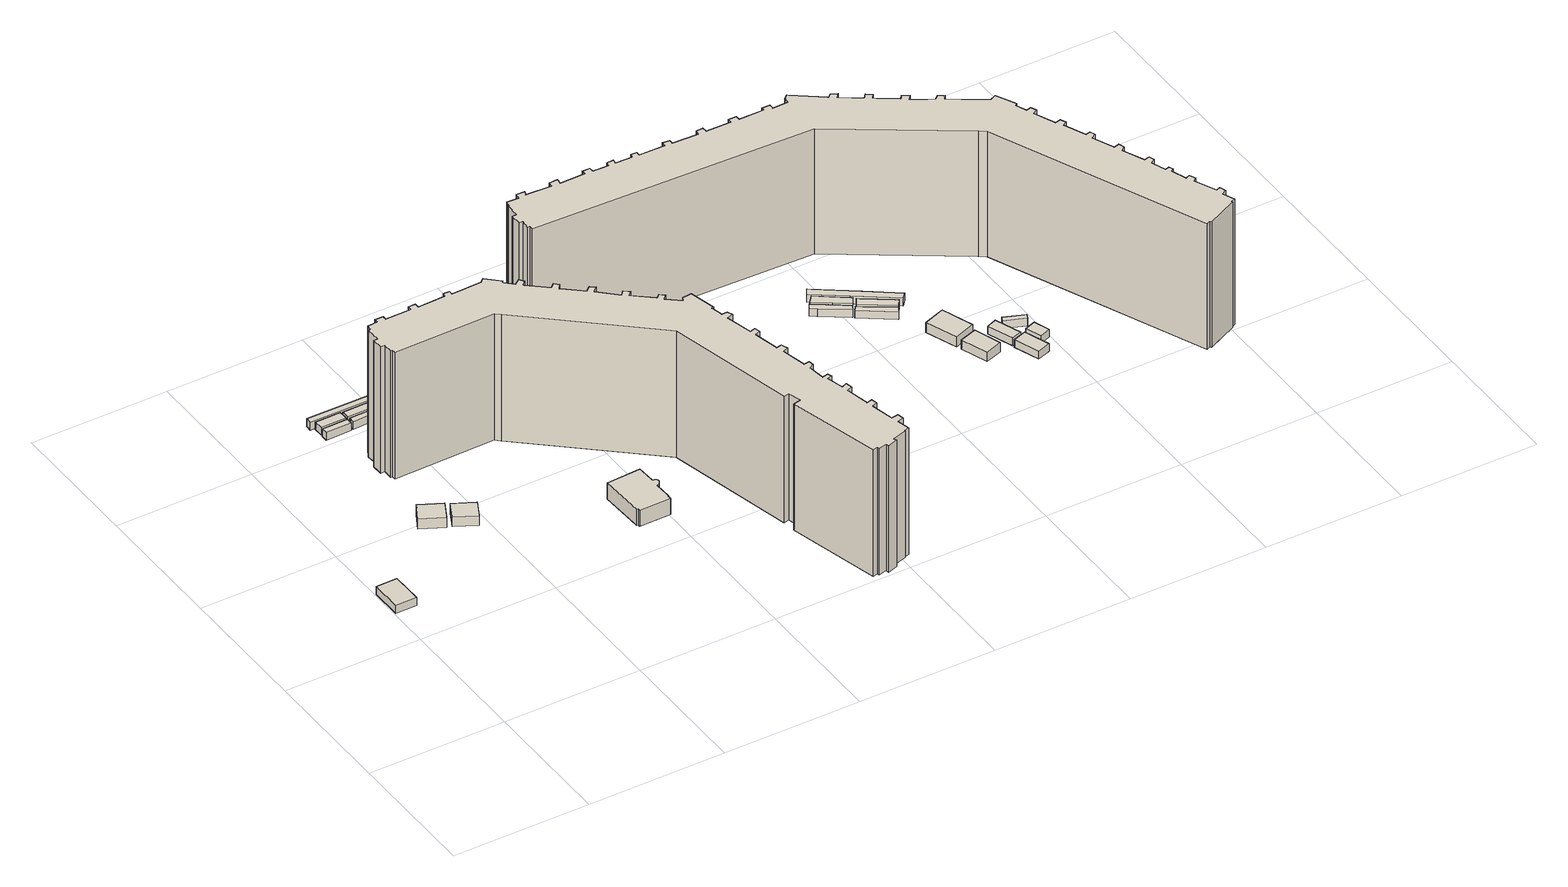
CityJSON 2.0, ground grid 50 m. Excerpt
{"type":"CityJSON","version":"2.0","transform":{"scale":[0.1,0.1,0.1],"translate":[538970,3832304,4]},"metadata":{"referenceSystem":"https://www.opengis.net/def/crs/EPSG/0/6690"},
"CityObjects":{
"building1":{"type":"Building","attributes":{"計測周辺長":38.5,"1/2500図郭":83,"区名":"住之江区","町丁目名称":"南港中４丁目","街区番号":6,"class":"3001","usage":"422","measuredHeight":3.3,"storeysAboveGround":1,"BuildingDetailAttribute.buildingRoofEdgeArea":89.12,"BuildingDetailAttribute.buildingStructureType":"610","BuildingDetailAttribute.buildingStructureOrgType":"2","BuildingDetailAttribute.detailedUsage":"1402","BuildingDetailAttribute.specifiedBuildingCoverageRate":0.6,"BuildingDetailAttribute.surveyYear":2017,"BuildingHighTideRiskAttribute.description":"1","BuildingHighTideRiskAttribute.rank":"2","BuildingHighTideRiskAttribute.depth":1.69,"BuildingIDAttribute.prefecture":"27","BuildingIDAttribute.city":"27125"},"geometry":[{"type":"Solid","lod":"1","boundaries":[[[[0,1,2,3]],[[2,4,5,3]],[[1,6,4,2]],[[0,7,6,1]],[[3,5,7,0]],[[4,6,7,5]]]]}]},
"building2":{"type":"Building","attributes":{"計測周辺長":32.88,"1/2500図郭":83,"区名":"住之江区","町丁目名称":"南港中４丁目","街区番号":7,"class":"3001","usage":"412","measuredHeight":4.1,"storeysAboveGround":1,"BuildingDetailAttribute.buildingRoofEdgeArea":66.88,"BuildingDetailAttribute.buildingStructureType":"610","BuildingDetailAttribute.buildingStructureOrgType":"2","BuildingDetailAttribute.detailedUsage":"1130","BuildingDetailAttribute.specifiedBuildingCoverageRate":0.6,"BuildingDetailAttribute.surveyYear":2017,"BuildingHighTideRiskAttribute.description":"1","BuildingHighTideRiskAttribute.rank":"2","BuildingHighTideRiskAttribute.depth":0.773,"BuildingIDAttribute.prefecture":"27","BuildingIDAttribute.city":"27125"},"geometry":[{"type":"Solid","lod":"1","boundaries":[[[[8,9,10,11]],[[10,12,13,11]],[[9,14,12,10]],[[8,15,14,9]],[[11,13,15,8]],[[12,14,15,13]]]]}]},
"building3":{"type":"Building","attributes":{"計測周辺長":31.09,"1/2500図郭":83,"区名":"住之江区","町丁目名称":"南港中４丁目","街区番号":7,"class":"3001","usage":"412","measuredHeight":3.8,"storeysAboveGround":1,"BuildingDetailAttribute.buildingRoofEdgeArea":59.88,"BuildingDetailAttribute.buildingStructureType":"610","BuildingDetailAttribute.buildingStructureOrgType":"2","BuildingDetailAttribute.detailedUsage":"1130","BuildingDetailAttribute.specifiedBuildingCoverageRate":0.6,"BuildingDetailAttribute.surveyYear":2017,"BuildingHighTideRiskAttribute.description":"1","BuildingHighTideRiskAttribute.rank":"2","BuildingHighTideRiskAttribute.depth":0.773,"BuildingIDAttribute.prefecture":"27","BuildingIDAttribute.city":"27125"},"geometry":[{"type":"Solid","lod":"1","boundaries":[[[[16,17,18,19]],[[18,20,21,19]],[[17,22,20,18]],[[16,23,22,17]],[[19,21,23,16]],[[20,22,23,21]]]]}]},
"building4":{"type":"Building","attributes":{"計測周辺長":23,"1/2500図郭":74,"区名":"住之江区","町丁目名称":"南港中４丁目","街区番号":7,"class":"3003","usage":"412","storeysAboveGround":1,"BuildingDetailAttribute.buildingRoofEdgeArea":20.81,"BuildingDetailAttribute.buildingStructureType":"610","BuildingDetailAttribute.buildingStructureOrgType":"2","BuildingDetailAttribute.detailedUsage":"1130","BuildingDetailAttribute.specifiedBuildingCoverageRate":0.6,"BuildingDetailAttribute.surveyYear":2017,"BuildingHighTideRiskAttribute.description":"1","BuildingHighTideRiskAttribute.rank":"2","BuildingHighTideRiskAttribute.depth":1.03,"BuildingIDAttribute.prefecture":"27","BuildingIDAttribute.city":"27125"},"geometry":[{"type":"Solid","lod":"1","boundaries":[[[[24,25,26,27]],[[26,28,29,27]],[[25,30,28,26]],[[24,31,30,25]],[[27,29,31,24]],[[28,30,31,29]]]]}]},
"building5":{"type":"Building","attributes":{"計測周辺長":25,"1/2500図郭":74,"区名":"住之江区","町丁目名称":"南港中４丁目","街区番号":7,"class":"3003","usage":"412","storeysAboveGround":1,"BuildingDetailAttribute.buildingRoofEdgeArea":30.06,"BuildingDetailAttribute.buildingStructureType":"610","BuildingDetailAttribute.buildingStructureOrgType":"2","BuildingDetailAttribute.detailedUsage":"1130","BuildingDetailAttribute.specifiedBuildingCoverageRate":0.6,"BuildingDetailAttribute.surveyYear":2017,"BuildingHighTideRiskAttribute.description":"1","BuildingHighTideRiskAttribute.rank":"2","BuildingHighTideRiskAttribute.depth":1.03,"BuildingIDAttribute.prefecture":"27","BuildingIDAttribute.city":"27125"},"geometry":[{"type":"Solid","lod":"1","boundaries":[[[[32,33,34,35]],[[34,36,37,35]],[[33,38,36,34]],[[32,39,38,33]],[[35,37,39,32]],[[36,38,39,37]]]]}]},
"building6":{"type":"Building","attributes":{"計測周辺長":48.77,"1/2500図郭":74,"区名":"住之江区","町丁目名称":"南港中４丁目","街区番号":7,"class":"3003","usage":"412","storeysAboveGround":1,"BuildingDetailAttribute.buildingRoofEdgeArea":49.81,"BuildingDetailAttribute.buildingStructureType":"610","BuildingDetailAttribute.buildingStructureOrgType":"2","BuildingDetailAttribute.detailedUsage":"1130","BuildingDetailAttribute.specifiedBuildingCoverageRate":0.6,"BuildingDetailAttribute.surveyYear":2017,"BuildingHighTideRiskAttribute.description":"1","BuildingHighTideRiskAttribute.rank":"2","BuildingHighTideRiskAttribute.depth":1.03,"BuildingIDAttribute.prefecture":"27","BuildingIDAttribute.city":"27125"},"geometry":[{"type":"Solid","lod":"1","boundaries":[[[[40,41,42,43]],[[42,44,45,43]],[[41,46,44,42]],[[40,47,46,41]],[[43,45,47,40]],[[44,46,47,45]]]]}]},
"building7":{"type":"Building","attributes":{"計測周辺長":23.02,"1/2500図郭":74,"区名":"住之江区","町丁目名称":"南港中４丁目","街区番号":7,"class":"3003","usage":"412","storeysAboveGround":1,"BuildingDetailAttribute.buildingRoofEdgeArea":19.91,"BuildingDetailAttribute.buildingStructureType":"610","BuildingDetailAttribute.buildingStructureOrgType":"2","BuildingDetailAttribute.detailedUsage":"1130","BuildingDetailAttribute.specifiedBuildingCoverageRate":0.6,"BuildingDetailAttribute.surveyYear":2017,"BuildingHighTideRiskAttribute.description":"1","BuildingHighTideRiskAttribute.rank":"2","BuildingHighTideRiskAttribute.depth":1.1,"BuildingIDAttribute.prefecture":"27","BuildingIDAttribute.city":"27125"},"geometry":[{"type":"Solid","lod":"1","boundaries":[[[[48,49,50,51]],[[50,52,53,51]],[[49,54,52,50]],[[48,55,54,49]],[[51,53,55,48]],[[52,54,55,53]]]]}]},
"building8":{"type":"Building","attributes":{"計測周辺長":24.5,"1/2500図郭":74,"区名":"住之江区","町丁目名称":"南港中４丁目","街区番号":7,"class":"3003","usage":"412","storeysAboveGround":1,"BuildingDetailAttribute.buildingRoofEdgeArea":27.75,"BuildingDetailAttribute.buildingStructureType":"610","BuildingDetailAttribute.buildingStructureOrgType":"2","BuildingDetailAttribute.detailedUsage":"1130","BuildingDetailAttribute.specifiedBuildingCoverageRate":0.6,"BuildingDetailAttribute.surveyYear":2017,"BuildingHighTideRiskAttribute.description":"1","BuildingHighTideRiskAttribute.rank":"2","BuildingHighTideRiskAttribute.depth":1.1,"BuildingIDAttribute.prefecture":"27","BuildingIDAttribute.city":"27125"},"geometry":[{"type":"Solid","lod":"1","boundaries":[[[[56,57,58,59]],[[58,60,61,59]],[[57,62,60,58]],[[56,63,62,57]],[[59,61,63,56]],[[60,62,63,61]]]]}]},
"building9":{"type":"Building","attributes":{"計測周辺長":32.75,"1/2500図郭":74,"区名":"住之江区","町丁目名称":"南港中４丁目","街区番号":7,"class":"3001","usage":"412","storeysAboveGround":1,"BuildingDetailAttribute.buildingRoofEdgeArea":66.16,"BuildingDetailAttribute.buildingStructureType":"610","BuildingDetailAttribute.buildingStructureOrgType":"2","BuildingDetailAttribute.detailedUsage":"1130","BuildingDetailAttribute.specifiedBuildingCoverageRate":0.6,"BuildingDetailAttribute.surveyYear":2017,"BuildingHighTideRiskAttribute.description":"1","BuildingHighTideRiskAttribute.rank":"2","BuildingHighTideRiskAttribute.depth":1.11,"BuildingIDAttribute.prefecture":"27","BuildingIDAttribute.city":"27125"},"geometry":[{"type":"Solid","lod":"1","boundaries":[[[[64,65,66,67]],[[66,68,69,67]],[[65,70,68,66]],[[64,71,70,65]],[[67,69,71,64]],[[68,70,71,69]]]]}]},
"building10":{"type":"Building","attributes":{"計測周辺長":498.98,"1/2500図郭":83,"区名":"住之江区","町丁目名称":"南港中４丁目","街区番号":7,"class":"3002","usage":"412","measuredHeight":49.9,"storeysAboveGround":14,"BuildingDetailAttribute.buildingRoofEdgeArea":3222.21,"BuildingDetailAttribute.buildingStructureType":"603","BuildingDetailAttribute.buildingStructureOrgType":"3","BuildingDetailAttribute.detailedUsage":"1130","BuildingDetailAttribute.specifiedBuildingCoverageRate":0.6,"BuildingDetailAttribute.surveyYear":2017,"BuildingHighTideRiskAttribute.description":"1","BuildingHighTideRiskAttribute.rank":"2","BuildingHighTideRiskAttribute.depth":1.07,"BuildingIDAttribute.prefecture":"27","BuildingIDAttribute.city":"27125"},"geometry":[{"type":"Solid","lod":"1","boundaries":[[[[72,73,74,75,76,77,78,79,80,81,82,83,84,85,86,87,88,89,90,91,92,93,94,95,96,97,98,99,100,101,102,103,104,105,106,107,108,109,110,111,112,113,114,115,116,117,118,119,120,121,122,123,124,125,126,127,128,129,130,131,132,133,134,135,136,137,138,139,140,141,142,143,144,145,146,147,148,149,150,151,152,153,154,155,156,157,158,159,160,161,162,163,164,165,166,167,168,169,170,171,172]],[[171,173,174,172]],[[170,175,173,171]],[[169,176,175,170]],[[168,177,176,169]],[[167,178,177,168]],[[166,179,178,167]],[[165,180,179,166]],[[164,181,180,165]],[[163,182,181,164]],[[162,183,182,163]],[[161,184,183,162]],[[160,185,184,161]],[[159,186,185,160]],[[158,187,186,159]],[[157,188,187,158]],[[156,189,188,157]],[[155,190,189,156]],[[154,191,190,155]],[[153,192,191,154]],[[152,193,192,153]],[[151,194,193,152]],[[150,195,194,151]],[[149,196,195,150]],[[148,197,196,149]],[[147,198,197,148]],[[146,199,198,147]],[[145,200,199,146]],[[144,201,200,145]],[[143,202,201,144]],[[142,203,202,143]],[[141,204,203,142]],[[140,205,204,141]],[[139,206,205,140]],[[138,207,206,139]],[[137,208,207,138]],[[136,209,208,137]],[[135,210,209,136]],[[134,211,210,135]],[[133,212,211,134]],[[132,213,212,133]],[[131,214,213,132]],[[130,215,214,131]],[[129,216,215,130]],[[128,217,216,129]],[[127,218,217,128]],[[126,219,218,127]],[[125,220,219,126]],[[124,221,220,125]],[[123,222,221,124]],[[122,223,222,123]],[[121,224,223,122]],[[120,225,224,121]],[[119,226,225,120]],[[118,227,226,119]],[[117,228,227,118]],[[116,229,228,117]],[[115,230,229,116]],[[114,231,230,115]],[[113,232,231,114]],[[112,233,232,113]],[[111,234,233,112]],[[110,235,234,111]],[[109,236,235,110]],[[108,237,236,109]],[[107,238,237,108]],[[106,239,238,107]],[[105,240,239,106]],[[104,241,240,105]],[[103,242,241,104]],[[102,243,242,103]],[[101,244,243,102]],[[100,245,244,101]],[[99,246,245,100]],[[98,247,246,99]],[[97,248,247,98]],[[96,249,248,97]],[[95,250,249,96]],[[94,251,250,95]],[[93,252,251,94]],[[92,253,252,93]],[[91,254,253,92]],[[90,255,254,91]],[[89,256,255,90]],[[88,257,256,89]],[[87,258,257,88]],[[86,259,258,87]],[[85,260,259,86]],[[84,261,260,85]],[[83,262,261,84]],[[82,263,262,83]],[[81,264,263,82]],[[80,265,264,81]],[[79,266,265,80]],[[78,267,266,79]],[[77,268,267,78]],[[76,269,268,77]],[[75,270,269,76]],[[74,271,270,75]],[[73,272,271,74]],[[72,273,272,73]],[[172,174,273,72]],[[173,175,176,177,178,179,180,181,182,183,184,185,186,187,188,189,190,191,192,193,194,195,196,197,198,199,200,201,202,203,204,205,206,207,208,209,210,211,212,213,214,215,216,217,218,219,220,221,222,223,224,225,226,227,228,229,230,231,232,233,234,235,236,237,238,239,240,241,242,243,244,245,246,247,248,249,250,251,252,253,254,255,256,257,258,259,260,261,262,263,264,265,266,267,268,269,270,271,272,273,174]]]]}]},
"building11":{"type":"Building","attributes":{"計測周辺長":61.68,"1/2500図郭":83,"区名":"住之江区","町丁目名称":"南港中４丁目","街区番号":7,"class":"3001","usage":"412","measuredHeight":6.4,"storeysAboveGround":2,"BuildingDetailAttribute.buildingRoofEdgeArea":220,"BuildingDetailAttribute.buildingStructureType":"603","BuildingDetailAttribute.buildingStructureOrgType":"3","BuildingDetailAttribute.detailedUsage":"1130","BuildingDetailAttribute.specifiedBuildingCoverageRate":0.6,"BuildingDetailAttribute.surveyYear":2017,"BuildingHighTideRiskAttribute.description":"1","BuildingHighTideRiskAttribute.rank":"2","BuildingHighTideRiskAttribute.depth":1.13,"BuildingIDAttribute.prefecture":"27","BuildingIDAttribute.city":"27125"},"geometry":[{"type":"Solid","lod":"1","boundaries":[[[[274,275,276,277,278,279,280,281,282,283,284,285,286,287,288,289]],[[288,290,291,289]],[[287,292,290,288]],[[286,293,292,287]],[[285,294,293,286]],[[284,295,294,285]],[[283,296,295,284]],[[282,297,296,283]],[[281,298,297,282]],[[280,299,298,281]],[[279,300,299,280]],[[278,301,300,279]],[[277,302,301,278]],[[276,303,302,277]],[[275,304,303,276]],[[274,305,304,275]],[[289,291,305,274]],[[290,292,293,294,295,296,297,298,299,300,301,302,303,304,305,291]]]]}]},
"building12":{"type":"Building","attributes":{"計測周辺長":23.75,"1/2500図郭":74,"区名":"住之江区","町丁目名称":"南港中４丁目","街区番号":7,"class":"3001","usage":"412","measuredHeight":3.6,"storeysAboveGround":1,"BuildingDetailAttribute.buildingRoofEdgeArea":34.94,"BuildingDetailAttribute.buildingStructureType":"610","BuildingDetailAttribute.buildingStructureOrgType":"2","BuildingDetailAttribute.detailedUsage":"1130","BuildingDetailAttribute.specifiedBuildingCoverageRate":0.6,"BuildingDetailAttribute.surveyYear":2017,"BuildingHighTideRiskAttribute.description":"1","BuildingHighTideRiskAttribute.rank":"2","BuildingHighTideRiskAttribute.depth":1.09,"BuildingIDAttribute.prefecture":"27","BuildingIDAttribute.city":"27125"},"geometry":[{"type":"Solid","lod":"1","boundaries":[[[[306,307,308,309]],[[308,310,311,309]],[[307,312,310,308]],[[306,313,312,307]],[[309,311,313,306]],[[310,312,313,311]]]]}]},
"building13":{"type":"Building","attributes":{"計測周辺長":35.51,"1/2500図郭":74,"区名":"住之江区","町丁目名称":"南港中４丁目","街区番号":7,"class":"3001","usage":"412","measuredHeight":4,"storeysAboveGround":1,"BuildingDetailAttribute.buildingRoofEdgeArea":76.53,"BuildingDetailAttribute.buildingStructureType":"610","BuildingDetailAttribute.buildingStructureOrgType":"2","BuildingDetailAttribute.detailedUsage":"1130","BuildingDetailAttribute.specifiedBuildingCoverageRate":0.6,"BuildingDetailAttribute.surveyYear":2017,"BuildingHighTideRiskAttribute.description":"1","BuildingHighTideRiskAttribute.rank":"2","BuildingHighTideRiskAttribute.depth":1.09,"BuildingIDAttribute.prefecture":"27","BuildingIDAttribute.city":"27125"},"geometry":[{"type":"Solid","lod":"1","boundaries":[[[[314,315,316,317]],[[316,318,319,317]],[[315,320,318,316]],[[314,321,320,315]],[[317,319,321,314]],[[318,320,321,319]]]]}]},
"building14":{"type":"Building","attributes":{"計測周辺長":31.77,"1/2500図郭":83,"区名":"住之江区","町丁目名称":"南港中４丁目","街区番号":7,"class":"3001","usage":"412","measuredHeight":4.3,"storeysAboveGround":1,"BuildingDetailAttribute.buildingRoofEdgeArea":62.44,"BuildingDetailAttribute.buildingStructureType":"610","BuildingDetailAttribute.buildingStructureOrgType":"2","BuildingDetailAttribute.detailedUsage":"1130","BuildingDetailAttribute.specifiedBuildingCoverageRate":0.6,"BuildingDetailAttribute.surveyYear":2017,"BuildingHighTideRiskAttribute.description":"1","BuildingHighTideRiskAttribute.rank":"2","BuildingHighTideRiskAttribute.depth":1.17,"BuildingIDAttribute.prefecture":"27","BuildingIDAttribute.city":"27125"},"geometry":[{"type":"Solid","lod":"1","boundaries":[[[[322,323,324,325]],[[324,326,327,325]],[[323,328,326,324]],[[322,329,328,323]],[[325,327,329,322]],[[326,328,329,327]]]]}]},
"building15":{"type":"Building","attributes":{"計測周辺長":30.11,"1/2500図郭":83,"区名":"住之江区","町丁目名称":"南港中４丁目","街区番号":7,"class":"3001","usage":"412","measuredHeight":3.8,"storeysAboveGround":1,"BuildingDetailAttribute.buildingRoofEdgeArea":55.81,"BuildingDetailAttribute.buildingStructureType":"610","BuildingDetailAttribute.buildingStructureOrgType":"2","BuildingDetailAttribute.detailedUsage":"1130","BuildingDetailAttribute.specifiedBuildingCoverageRate":0.6,"BuildingDetailAttribute.surveyYear":2017,"BuildingHighTideRiskAttribute.description":"1","BuildingHighTideRiskAttribute.rank":"2","BuildingHighTideRiskAttribute.depth":1.12,"BuildingIDAttribute.prefecture":"27","BuildingIDAttribute.city":"27125"},"geometry":[{"type":"Solid","lod":"1","boundaries":[[[[330,331,332,333]],[[332,334,335,333]],[[331,336,334,332]],[[330,337,336,331]],[[333,335,337,330]],[[334,336,337,335]]]]}]},
"building16":{"type":"Building","attributes":{"計測周辺長":31.71,"1/2500図郭":83,"区名":"住之江区","町丁目名称":"南港中４丁目","街区番号":7,"class":"3003","usage":"412","storeysAboveGround":1,"BuildingDetailAttribute.buildingRoofEdgeArea":31,"BuildingDetailAttribute.buildingStructureType":"610","BuildingDetailAttribute.buildingStructureOrgType":"2","BuildingDetailAttribute.detailedUsage":"1130","BuildingDetailAttribute.specifiedBuildingCoverageRate":0.6,"BuildingDetailAttribute.surveyYear":2017,"BuildingHighTideRiskAttribute.description":"1","BuildingHighTideRiskAttribute.rank":"2","BuildingHighTideRiskAttribute.depth":0.964,"BuildingIDAttribute.prefecture":"27","BuildingIDAttribute.city":"27125"},"geometry":[{"type":"Solid","lod":"1","boundaries":[[[[338,339,340,341,342,343]],[[342,344,345,343]],[[341,346,344,342]],[[340,347,346,341]],[[339,348,347,340]],[[338,349,348,339]],[[343,345,349,338]],[[344,346,347,348,349,345]]]]}]},
"building17":{"type":"Building","attributes":{"計測周辺長":33.04,"1/2500図郭":74,"区名":"住之江区","町丁目名称":"南港中４丁目","街区番号":7,"class":"3003","usage":"412","storeysAboveGround":1,"BuildingDetailAttribute.buildingRoofEdgeArea":42.85,"BuildingDetailAttribute.buildingStructureType":"610","BuildingDetailAttribute.buildingStructureOrgType":"2","BuildingDetailAttribute.detailedUsage":"1130","BuildingDetailAttribute.specifiedBuildingCoverageRate":0.6,"BuildingDetailAttribute.surveyYear":2017,"BuildingHighTideRiskAttribute.description":"1","BuildingHighTideRiskAttribute.rank":"2","BuildingHighTideRiskAttribute.depth":0.877,"BuildingIDAttribute.prefecture":"27","BuildingIDAttribute.city":"27125"},"geometry":[{"type":"Solid","lod":"1","boundaries":[[[[350,351,352,353,354,355]],[[354,356,357,355]],[[353,358,356,354]],[[352,359,358,353]],[[351,360,359,352]],[[350,361,360,351]],[[355,357,361,350]],[[356,358,359,360,361,357]]]]}]},
"building18":{"type":"Building","attributes":{"計測周辺長":609.58,"1/2500図郭":74,"区名":"住之江区","町丁目名称":"南港中４丁目","街区番号":7,"class":"3002","usage":"412","measuredHeight":49.6,"storeysAboveGround":14,"BuildingDetailAttribute.buildingRoofEdgeArea":4163.49,"BuildingDetailAttribute.buildingStructureType":"603","BuildingDetailAttribute.buildingStructureOrgType":"3","BuildingDetailAttribute.detailedUsage":"1130","BuildingDetailAttribute.specifiedBuildingCoverageRate":0.6,"BuildingDetailAttribute.surveyYear":2017,"BuildingHighTideRiskAttribute.description":"1","BuildingHighTideRiskAttribute.rank":"2","BuildingHighTideRiskAttribute.depth":1.44,"BuildingIDAttribute.prefecture":"27","BuildingIDAttribute.city":"27125"},"geometry":[{"type":"Solid","lod":"1","boundaries":[[[[362,363,364,365,366,367,368,369,370,371,372,373,374,375,376,377,378,379,380,381,382,383,384,385,386,387,388,389,390,391,392,393,394,395,396,397,398,399,400,401,402,403,404,405,406,407,408,409,410,411,412,413,414,415,416,417,418,419,420,421,422,423,424,425,426,427,428,429,430,431,432,433,434,435,436,437,438,439,440,441,442,443,444,445,446,447,448,449,450,451,452,453,454,455,456,457,458,459,460,461,462,463,464,465,466,467,468,469,470,471,472]],[[471,473,474,472]],[[470,475,473,471]],[[469,476,475,470]],[[468,477,476,469]],[[467,478,477,468]],[[466,479,478,467]],[[465,480,479,466]],[[464,481,480,465]],[[463,482,481,464]],[[462,483,482,463]],[[461,484,483,462]],[[460,485,484,461]],[[459,486,485,460]],[[458,487,486,459]],[[457,488,487,458]],[[456,489,488,457]],[[455,490,489,456]],[[454,491,490,455]],[[453,492,491,454]],[[452,493,492,453]],[[451,494,493,452]],[[450,495,494,451]],[[449,496,495,450]],[[448,497,496,449]],[[447,498,497,448]],[[446,499,498,447]],[[445,500,499,446]],[[444,501,500,445]],[[443,502,501,444]],[[442,503,502,443]],[[441,504,503,442]],[[440,505,504,441]],[[439,506,505,440]],[[438,507,506,439]],[[437,508,507,438]],[[436,509,508,437]],[[435,510,509,436]],[[434,511,510,435]],[[433,512,511,434]],[[432,513,512,433]],[[431,514,513,432]],[[430,515,514,431]],[[429,516,515,430]],[[428,517,516,429]],[[427,518,517,428]],[[426,519,518,427]],[[425,520,519,426]],[[424,521,520,425]],[[423,522,521,424]],[[422,523,522,423]],[[421,524,523,422]],[[420,525,524,421]],[[419,526,525,420]],[[418,527,526,419]],[[417,528,527,418]],[[416,529,528,417]],[[415,530,529,416]],[[414,531,530,415]],[[413,532,531,414]],[[412,533,532,413]],[[411,534,533,412]],[[410,535,534,411]],[[409,536,535,410]],[[408,537,536,409]],[[407,538,537,408]],[[406,539,538,407]],[[405,540,539,406]],[[404,541,540,405]],[[403,542,541,404]],[[402,543,542,403]],[[401,544,543,402]],[[400,545,544,401]],[[399,546,545,400]],[[398,547,546,399]],[[397,548,547,398]],[[396,549,548,397]],[[395,550,549,396]],[[394,551,550,395]],[[393,552,551,394]],[[392,553,552,393]],[[391,554,553,392]],[[390,555,554,391]],[[389,556,555,390]],[[388,557,556,389]],[[387,558,557,388]],[[386,559,558,387]],[[385,560,559,386]],[[384,561,560,385]],[[383,562,561,384]],[[382,563,562,383]],[[381,564,563,382]],[[380,565,564,381]],[[379,566,565,380]],[[378,567,566,379]],[[377,568,567,378]],[[376,569,568,377]],[[375,570,569,376]],[[374,571,570,375]],[[373,572,571,374]],[[372,573,572,373]],[[371,574,573,372]],[[370,575,574,371]],[[369,576,575,370]],[[368,577,576,369]],[[367,578,577,368]],[[366,579,578,367]],[[365,580,579,366]],[[364,581,580,365]],[[363,582,581,364]],[[362,583,582,363]],[[472,474,583,362]],[[473,475,476,477,478,479,480,481,482,483,484,485,486,487,488,489,490,491,492,493,494,495,496,497,498,499,500,501,502,503,504,505,506,507,508,509,510,511,512,513,514,515,516,517,518,519,520,521,522,523,524,525,526,527,528,529,530,531,532,533,534,535,536,537,538,539,540,541,542,543,544,545,546,547,548,549,550,551,552,553,554,555,556,557,558,559,560,561,562,563,564,565,566,567,568,569,570,571,572,573,574,575,576,577,578,579,580,581,582,583,474]]]]}]},
"building19":{"type":"Building","attributes":{"計測周辺長":32.03,"1/2500図郭":83,"区名":"住之江区","町丁目名称":"南港中４丁目","街区番号":7,"class":"3003","usage":"412","storeysAboveGround":1,"BuildingDetailAttribute.buildingRoofEdgeArea":32.16,"BuildingDetailAttribute.buildingStructureType":"610","BuildingDetailAttribute.buildingStructureOrgType":"2","BuildingDetailAttribute.detailedUsage":"1130","BuildingDetailAttribute.specifiedBuildingCoverageRate":0.6,"BuildingDetailAttribute.surveyYear":2017,"BuildingHighTideRiskAttribute.description":"1","BuildingHighTideRiskAttribute.rank":"2","BuildingHighTideRiskAttribute.depth":1.05,"BuildingIDAttribute.prefecture":"27","BuildingIDAttribute.city":"27125"},"geometry":[{"type":"Solid","lod":"1","boundaries":[[[[584,585,586,587]],[[586,588,589,587]],[[585,590,588,586]],[[584,591,590,585]],[[587,589,591,584]],[[588,590,591,589]]]]}]},
"building20":{"type":"Building","attributes":{"計測周辺長":66.56,"1/2500図郭":74,"区名":"住之江区","町丁目名称":"南港中４丁目","街区番号":7,"class":"3003","usage":"412","storeysAboveGround":1,"BuildingDetailAttribute.buildingRoofEdgeArea":84.64,"BuildingDetailAttribute.buildingStructureType":"610","BuildingDetailAttribute.buildingStructureOrgType":"2","BuildingDetailAttribute.detailedUsage":"1130","BuildingDetailAttribute.specifiedBuildingCoverageRate":0.6,"BuildingDetailAttribute.surveyYear":2017,"BuildingHighTideRiskAttribute.description":"1","BuildingHighTideRiskAttribute.rank":"2","BuildingHighTideRiskAttribute.depth":0.877,"BuildingIDAttribute.prefecture":"27","BuildingIDAttribute.city":"27125"},"geometry":[{"type":"Solid","lod":"1","boundaries":[[[[592,593,594,595,596,597]],[[596,598,599,597]],[[595,600,598,596]],[[594,601,600,595]],[[593,602,601,594]],[[592,603,602,593]],[[597,599,603,592]],[[598,600,601,602,603,599]]]]}]},
"building21":{"type":"Building","attributes":{"計測周辺長":33,"1/2500図郭":83,"区名":"住之江区","町丁目名称":"南港中４丁目","街区番号":7,"class":"3003","usage":"412","storeysAboveGround":1,"BuildingDetailAttribute.buildingRoofEdgeArea":41.03,"BuildingDetailAttribute.buildingStructureType":"610","BuildingDetailAttribute.buildingStructureOrgType":"2","BuildingDetailAttribute.detailedUsage":"1130","BuildingDetailAttribute.specifiedBuildingCoverageRate":0.6,"BuildingDetailAttribute.surveyYear":2017,"BuildingHighTideRiskAttribute.description":"1","BuildingHighTideRiskAttribute.rank":"2","BuildingHighTideRiskAttribute.depth":0.966,"BuildingIDAttribute.prefecture":"27","BuildingIDAttribute.city":"27125"},"geometry":[{"type":"Solid","lod":"1","boundaries":[[[[604,605,606,607]],[[606,608,609,607]],[[605,610,608,606]],[[604,611,610,605]],[[607,609,611,604]],[[608,610,611,609]]]]}]},
"building22":{"type":"Building","attributes":{"計測周辺長":33.68,"1/2500図郭":83,"区名":"住之江区","町丁目名称":"南港中４丁目","街区番号":7,"class":"3001","usage":"412","measuredHeight":3.7,"storeysAboveGround":1,"BuildingDetailAttribute.buildingRoofEdgeArea":67.44,"BuildingDetailAttribute.buildingStructureType":"610","BuildingDetailAttribute.buildingStructureOrgType":"2","BuildingDetailAttribute.detailedUsage":"1130","BuildingDetailAttribute.specifiedBuildingCoverageRate":0.6,"BuildingDetailAttribute.surveyYear":2017,"BuildingHighTideRiskAttribute.description":"1","BuildingHighTideRiskAttribute.rank":"2","BuildingHighTideRiskAttribute.depth":1.02,"BuildingIDAttribute.prefecture":"27","BuildingIDAttribute.city":"27125"},"geometry":[{"type":"Solid","lod":"1","boundaries":[[[[612,613,614,615]],[[614,616,617,615]],[[613,618,616,614]],[[612,619,618,613]],[[615,617,619,612]],[[616,618,619,617]]]]}]},
"building23":{"type":"Building","attributes":{"計測周辺長":40.8,"1/2500図郭":83,"区名":"住之江区","町丁目名称":"南港中４丁目","街区番号":7,"class":"3001","usage":"412","measuredHeight":3.9,"storeysAboveGround":1,"BuildingDetailAttribute.buildingRoofEdgeArea":100.12,"BuildingDetailAttribute.buildingStructureType":"610","BuildingDetailAttribute.buildingStructureOrgType":"2","BuildingDetailAttribute.detailedUsage":"1130","BuildingDetailAttribute.specifiedBuildingCoverageRate":0.6,"BuildingDetailAttribute.surveyYear":2017,"BuildingHighTideRiskAttribute.description":"1","BuildingHighTideRiskAttribute.rank":"2","BuildingHighTideRiskAttribute.depth":1.03,"BuildingIDAttribute.prefecture":"27","BuildingIDAttribute.city":"27125"},"geometry":[{"type":"Solid","lod":"1","boundaries":[[[[620,621,622,623]],[[622,624,625,623]],[[621,626,624,622]],[[620,627,626,621]],[[623,625,627,620]],[[624,626,627,625]]]]}]},
"building24":{"type":"Building","attributes":{"class":"3003","BuildingDetailAttribute.specifiedBuildingCoverageRate":0.6,"BuildingDetailAttribute.surveyYear":2017,"BuildingHighTideRiskAttribute.description":"1","BuildingHighTideRiskAttribute.rank":"2","BuildingHighTideRiskAttribute.depth":1.39,"BuildingIDAttribute.prefecture":"27","BuildingIDAttribute.city":"27125"},"geometry":[{"type":"Solid","lod":"1","boundaries":[[[[628,629,630,631]],[[630,632,633,631]],[[629,634,632,630]],[[628,635,634,629]],[[631,633,635,628]],[[632,634,635,633]]]]}]},
"building25":{"type":"Building","attributes":{"計測周辺長":29.59,"1/2500図郭":83,"区名":"住之江区","町丁目名称":"南港中４丁目","街区番号":7,"class":"3001","usage":"412","storeysAboveGround":1,"BuildingDetailAttribute.buildingRoofEdgeArea":49.15,"BuildingDetailAttribute.buildingStructureType":"610","BuildingDetailAttribute.buildingStructureOrgType":"2","BuildingDetailAttribute.detailedUsage":"1130","BuildingDetailAttribute.specifiedBuildingCoverageRate":0.6,"BuildingDetailAttribute.surveyYear":2017,"BuildingHighTideRiskAttribute.description":"1","BuildingHighTideRiskAttribute.rank":"2","BuildingHighTideRiskAttribute.depth":1.34,"BuildingIDAttribute.prefecture":"27","BuildingIDAttribute.city":"27125"},"geometry":[{"type":"Solid","lod":"1","boundaries":[[[[636,637,638,639]],[[638,640,641,639]],[[637,642,640,638]],[[636,643,642,637]],[[639,641,643,636]],[[640,642,643,641]]]]}]},
"building26":{"type":"Building","attributes":{"計測周辺長":19.8,"1/2500図郭":83,"区名":"住之江区","町丁目名称":"南港中４丁目","街区番号":7,"class":"3001","usage":"412","storeysAboveGround":1,"BuildingDetailAttribute.buildingRoofEdgeArea":15.42,"BuildingDetailAttribute.buildingStructureType":"610","BuildingDetailAttribute.buildingStructureOrgType":"2","BuildingDetailAttribute.detailedUsage":"1130","BuildingDetailAttribute.specifiedBuildingCoverageRate":0.6,"BuildingDetailAttribute.surveyYear":2017,"BuildingHighTideRiskAttribute.description":"1","BuildingHighTideRiskAttribute.rank":"2","BuildingHighTideRiskAttribute.depth":1.39,"BuildingIDAttribute.prefecture":"27","BuildingIDAttribute.city":"27125"},"geometry":[{"type":"Solid","lod":"1","boundaries":[[[[644,645,646,647]],[[646,648,649,647]],[[645,650,648,646]],[[644,651,650,645]],[[647,649,651,644]],[[648,650,651,649]]]]}]},
"building27":{"type":"Building","attributes":{"計測周辺長":20.69,"1/2500図郭":83,"区名":"住之江区","町丁目名称":"南港中４丁目","街区番号":7,"class":"3001","usage":"412","storeysAboveGround":1,"BuildingDetailAttribute.buildingRoofEdgeArea":25.94,"BuildingDetailAttribute.buildingStructureType":"610","BuildingDetailAttribute.buildingStructureOrgType":"2","BuildingDetailAttribute.detailedUsage":"1130","BuildingDetailAttribute.specifiedBuildingCoverageRate":0.6,"BuildingDetailAttribute.surveyYear":2017,"BuildingHighTideRiskAttribute.description":"1","BuildingHighTideRiskAttribute.rank":"2","BuildingHighTideRiskAttribute.depth":1.48,"BuildingIDAttribute.prefecture":"27","BuildingIDAttribute.city":"27125"},"geometry":[{"type":"Solid","lod":"1","boundaries":[[[[652,653,654,655]],[[654,656,657,655]],[[653,658,656,654]],[[652,659,658,653]],[[655,657,659,652]],[[656,658,659,657]]]]}]},
"building28":{"type":"Building","attributes":{"計測周辺長":31.22,"1/2500図郭":74,"区名":"住之江区","町丁目名称":"南港中４丁目","街区番号":7,"class":"3003","usage":"412","storeysAboveGround":1,"BuildingDetailAttribute.buildingRoofEdgeArea":28.81,"BuildingDetailAttribute.buildingStructureType":"610","BuildingDetailAttribute.buildingStructureOrgType":"2","BuildingDetailAttribute.detailedUsage":"1130","BuildingDetailAttribute.specifiedBuildingCoverageRate":0.6,"BuildingDetailAttribute.surveyYear":2017,"BuildingHighTideRiskAttribute.description":"1","BuildingHighTideRiskAttribute.rank":"2","BuildingHighTideRiskAttribute.depth":1.79,"BuildingIDAttribute.prefecture":"27","BuildingIDAttribute.city":"27125"},"geometry":[{"type":"Solid","lod":"1","boundaries":[[[[660,661,662,663]],[[662,664,665,663]],[[661,666,664,662]],[[660,667,666,661]],[[663,665,667,660]],[[664,666,667,665]]]]}]},
"building29":{"type":"Building","attributes":{"計測周辺長":33.14,"1/2500図郭":74,"区名":"住之江区","町丁目名称":"南港中４丁目","街区番号":7,"class":"3003","usage":"412","storeysAboveGround":1,"BuildingDetailAttribute.buildingRoofEdgeArea":44.23,"BuildingDetailAttribute.buildingStructureType":"610","BuildingDetailAttribute.buildingStructureOrgType":"2","BuildingDetailAttribute.detailedUsage":"1130","BuildingDetailAttribute.specifiedBuildingCoverageRate":0.6,"BuildingDetailAttribute.surveyYear":2017,"BuildingHighTideRiskAttribute.description":"1","BuildingHighTideRiskAttribute.rank":"2","BuildingHighTideRiskAttribute.depth":1.79,"BuildingIDAttribute.prefecture":"27","BuildingIDAttribute.city":"27125"},"geometry":[{"type":"Solid","lod":"1","boundaries":[[[[668,669,670,671]],[[670,672,673,671]],[[669,674,672,670]],[[668,675,674,669]],[[671,673,675,668]],[[672,674,675,673]]]]}]},
"building30":{"type":"Building","attributes":{"計測周辺長":26.63,"1/2500図郭":74,"区名":"住之江区","町丁目名称":"南港中４丁目","街区番号":7,"class":"3001","usage":"412","measuredHeight":4,"storeysAboveGround":1,"BuildingDetailAttribute.buildingRoofEdgeArea":44,"BuildingDetailAttribute.buildingStructureType":"610","BuildingDetailAttribute.buildingStructureOrgType":"2","BuildingDetailAttribute.detailedUsage":"1130","BuildingDetailAttribute.specifiedBuildingCoverageRate":0.6,"BuildingDetailAttribute.surveyYear":2017,"BuildingHighTideRiskAttribute.description":"1","BuildingHighTideRiskAttribute.rank":"2","BuildingHighTideRiskAttribute.depth":2.08,"BuildingIDAttribute.prefecture":"27","BuildingIDAttribute.city":"27125"},"geometry":[{"type":"Solid","lod":"1","boundaries":[[[[676,677,678,679]],[[678,680,681,679]],[[677,682,680,678]],[[676,683,682,677]],[[679,681,683,676]],[[680,682,683,681]]]]}]}
},
"vertices":[
[5,650,6],[4,765,6],[81,766,6],[82,651,6],[81,766,38],[82,651,38],[4,765,38],[5,650,38],
[287,973,14],[321,1038,14],[401,997,14],[367,931,14],[401,997,54],[367,931,54],[321,1038,54],[287,973,54],
[385,927,14],[417,989,14],[492,950,14],[460,887,14],[492,950,52],[460,887,52],[417,989,52],[385,927,52],
[286,1515,11],[286,1538,11],[379,1539,11],[379,1516,11],[379,1539,41],[379,1516,41],[286,1538,41],[286,1515,41],
[286,1545,12],[286,1578,12],[378,1579,12],[379,1546,12],[378,1579,42],[379,1546,42],[286,1578,42],[286,1545,42],
[271,1585,11],[273,1608,11],[493,1607,11],[493,1585,11],[493,1607,41],[493,1585,41],[273,1608,41],[271,1585,41],
[389,1539,12],[481,1540,12],[481,1520,12],[386,1516,12],[481,1520,42],[386,1516,42],[481,1540,42],[389,1539,42],
[386,1546,12],[386,1576,12],[478,1577,12],[478,1547,12],[478,1577,42],[478,1547,42],[386,1576,42],[386,1546,42],
[579,1526,12],[575,1598,12],[668,1599,12],[669,1527,12],[668,1599,42],[669,1527,42],[575,1598,42],[579,1526,42],
[1044,1186,8],[1062,1201,8],[1079,1188,8],[1062,1171,8],[1125,1111,8],[1140,1127,8],[1160,1112,8],[1145,1097,8],[1213,1040,8],[1226,1052,8],[1243,1038,8],[1228,1022,8],[1274,985,8],[1281,998,8],[1314,1001,8],[1337,906,8],[1330,904,8],[1340,861,8],[1360,861,8],[1368,841,8],[1345,834,8],[1369,739,8],[1389,744,8],[1394,724,8],[1374,716,8],[1395,624,8],[1415,629,8],[1423,605,8],[1403,597,8],[1423,507,8],[1443,510,8],[1446,490,8],[1429,480,8],[1437,420,8],[1459,425,8],[1464,410,8],[1447,405,8],[1463,345,8],[1482,353,8],[1488,328,8],[1468,320,8],[1486,235,8],[1506,240,8],[1511,218,8],[1491,210,8],[1510,128,8],[1535,131,8],[1540,108,8],[1517,101,8],[1528,56,8],[1510,51,8],[1510,48,8],[1458,33,8],[1463,23,8],[1426,10,8],[1423,22,8],[1393,14,8],[1391,22,8],[1373,17,8],[1288,351,8],[1315,356,8],[1302,403,8],[1282,398,8],[1173,864,8],[752,1226,8],[736,1240,8],[367,1234,8],[364,1249,8],[359,1249,8],[359,1284,8],[344,1284,8],[343,1324,8],[358,1324,8],[355,1376,8],[365,1379,8],[365,1396,8],[402,1399,8],[402,1412,8],[432,1412,8],[432,1397,8],[525,1398,8],[525,1413,8],[552,1413,8],[552,1396,8],[652,1399,8],[655,1412,8],[677,1412,8],[677,1397,8],[787,1400,8],[800,1413,8],[848,1369,8],[843,1363,8],[873,1334,8],[893,1349,8],[906,1332,8],[891,1317,8],[959,1260,8],[976,1275,8],[989,1258,8],[976,1242,8],[993,1229,8],[976,1242,508],[993,1229,508],[989,1258,508],[976,1275,508],[959,1260,508],[891,1317,508],[906,1332,508],[893,1349,508],[873,1334,508],[843,1363,508],[848,1369,508],[800,1413,508],[787,1400,508],[677,1397,508],[677,1412,508],[655,1412,508],[652,1399,508],[552,1396,508],[552,1413,508],[525,1413,508],[525,1398,508],[432,1397,508],[432,1412,508],[402,1412,508],[402,1399,508],[365,1396,508],[365,1379,508],[355,1376,508],[358,1324,508],[343,1324,508],[344,1284,508],[359,1284,508],[359,1249,508],[364,1249,508],[367,1234,508],[736,1240,508],[752,1226,508],[1173,864,508],[1282,398,508],[1302,403,508],[1315,356,508],[1288,351,508],[1373,17,508],[1391,22,508],[1393,14,508],[1423,22,508],[1426,10,508],[1463,23,508],[1458,33,508],[1510,48,508],[1510,51,508],[1528,56,508],[1517,101,508],[1540,108,508],[1535,131,508],[1510,128,508],[1491,210,508],[1511,218,508],[1506,240,508],[1486,235,508],[1468,320,508],[1488,328,508],[1482,353,508],[1463,345,508],[1447,405,508],[1464,410,508],[1459,425,508],[1437,420,508],[1429,480,508],[1446,490,508],[1443,510,508],[1423,507,508],[1403,597,508],[1423,605,508],[1415,629,508],[1395,624,508],[1374,716,508],[1394,724,508],[1389,744,508],[1369,739,508],[1345,834,508],[1368,841,508],[1360,861,508],[1340,861,508],[1330,904,508],[1337,906,508],[1314,1001,508],[1281,998,508],[1274,985,508],[1228,1022,508],[1243,1038,508],[1226,1052,508],[1213,1040,508],[1145,1097,508],[1160,1112,508],[1140,1127,508],[1125,1111,508],[1062,1171,508],[1079,1188,508],[1062,1201,508],[1044,1186,508],
[885,619,12],[885,627,12],[880,627,12],[873,792,12],[998,798,12],[1001,730,12],[1009,728,12],[1014,725,12],[1017,720,12],[1017,713,12],[1014,708,12],[1009,700,12],[999,698,12],[1002,633,12],[1000,633,12],[1000,620,12],[1000,633,76],[1000,620,76],[1002,633,76],[999,698,76],[1009,700,76],[1014,708,76],[1017,713,76],[1017,720,76],[1014,725,76],[1009,728,76],[1001,730,76],[998,798,76],[873,792,76],[880,627,76],[885,627,76],[885,619,76],
[676,1532,13],[678,1597,13],[730,1597,13],[731,1532,13],[730,1597,48],[731,1532,48],[678,1597,48],[676,1532,48],
[769,1518,12],[770,1593,12],[873,1591,12],[874,1519,12],[873,1591,53],[874,1519,53],[770,1593,53],[769,1518,53],
[1488,798,12],[1558,813,12],[1579,729,12],[1509,713,12],[1579,729,55],[1509,713,55],[1558,813,55],[1488,798,55],
[1467,900,13],[1532,913,13],[1550,831,13],[1485,818,13],[1550,831,50],[1485,818,50],[1532,913,50],[1467,900,50],
[2029,1195,14],[2019,1175,14],[1926,1238,14],[1906,1252,14],[1918,1272,14],[1967,1238,14],[1918,1272,44],[1967,1238,44],[1906,1252,44],[1926,1238,44],[2019,1175,44],[2029,1195,44],
[2051,1228,14],[2036,1203,14],[1982,1238,14],[1923,1277,14],[1946,1305,14],[2036,1239,14],[1946,1305,44],[2036,1239,44],[1923,1277,44],[1982,1238,44],[2036,1203,44],[2051,1228,44],
[2738,1240,3],[2721,1230,3],[2754,1153,3],[2774,1158,3],[2784,1138,3],[2769,1128,3],[2803,1051,3],[2820,1056,3],[2828,1036,3],[2810,1026,3],[2844,949,3],[2864,954,3],[2871,934,3],[2856,921,3],[2890,844,3],[2910,849,3],[2917,829,3],[2900,819,3],[2920,767,3],[2935,772,3],[2941,757,3],[2931,749,3],[2951,695,3],[2966,702,3],[2976,680,3],[2964,670,3],[3000,593,3],[3015,598,3],[3022,575,3],[3005,565,3],[3023,523,3],[3008,518,3],[3010,513,3],[2899,462,3],[2896,467,3],[2881,459,3],[2549,1228,3],[2525,1244,3],[2096,1526,3],[1073,1556,3],[1073,1571,3],[1066,1571,3],[1068,1606,3],[1055,1605,3],[1055,1645,3],[1070,1646,3],[1072,1698,3],[1077,1698,3],[1079,1716,3],[1122,1714,3],[1124,1734,3],[1154,1732,3],[1149,1717,3],[1242,1712,3],[1244,1730,3],[1274,1730,3],[1272,1710,3],[1364,1711,3],[1364,1726,3],[1391,1726,3],[1392,1709,3],[1449,1707,3],[1451,1722,3],[1476,1722,3],[1474,1707,3],[1534,1705,3],[1537,1718,3],[1559,1718,3],[1559,1703,3],[1652,1701,3],[1654,1717,3],[1679,1714,3],[1679,1699,3],[1772,1695,3],[1776,1713,3],[1801,1713,3],[1802,1695,3],[1892,1694,3],[1892,1709,3],[1921,1709,3],[1922,1692,3],[2012,1693,3],[2012,1703,3],[2042,1703,3],[2042,1685,3],[2097,1686,3],[2099,1706,3],[2114,1719,3],[2220,1640,3],[2232,1652,3],[2255,1640,3],[2242,1625,3],[2313,1578,3],[2325,1593,3],[2345,1578,3],[2335,1563,3],[2408,1514,3],[2418,1527,3],[2441,1512,3],[2428,1497,3],[2499,1455,3],[2514,1468,3],[2534,1453,3],[2524,1440,3],[2645,1361,3],[2667,1372,3],[2703,1300,3],[2695,1294,3],[2711,1255,3],[2728,1260,3],[2735,1246,3],[2728,1260,499],[2735,1246,499],[2711,1255,499],[2695,1294,499],[2703,1300,499],[2667,1372,499],[2645,1361,499],[2524,1440,499],[2534,1453,499],[2514,1468,499],[2499,1455,499],[2428,1497,499],[2441,1512,499],[2418,1527,499],[2408,1514,499],[2335,1563,499],[2345,1578,499],[2325,1593,499],[2313,1578,499],[2242,1625,499],[2255,1640,499],[2232,1652,499],[2220,1640,499],[2114,1719,499],[2099,1706,499],[2097,1686,499],[2042,1685,499],[2042,1703,499],[2012,1703,499],[2012,1693,499],[1922,1692,499],[1921,1709,499],[1892,1709,499],[1892,1694,499],[1802,1695,499],[1801,1713,499],[1776,1713,499],[1772,1695,499],[1679,1699,499],[1679,1714,499],[1654,1717,499],[1652,1701,499],[1559,1703,499],[1559,1718,499],[1537,1718,499],[1534,1705,499],[1474,1707,499],[1476,1722,499],[1451,1722,499],[1449,1707,499],[1392,1709,499],[1391,1726,499],[1364,1726,499],[1364,1711,499],[1272,1710,499],[1274,1730,499],[1244,1730,499],[1242,1712,499],[1149,1717,499],[1154,1732,499],[1124,1734,499],[1122,1714,499],[1079,1716,499],[1077,1698,499],[1072,1698,499],[1070,1646,499],[1055,1645,499],[1055,1605,499],[1068,1606,499],[1066,1571,499],[1073,1571,499],[1073,1556,499],[2096,1526,499],[2525,1244,499],[2549,1228,499],[2881,459,499],[2896,467,499],[2899,462,499],[3010,513,499],[3008,518,499],[3023,523,499],[3005,565,499],[3022,575,499],[3015,598,499],[3000,593,499],[2964,670,499],[2976,680,499],[2966,702,499],[2951,695,499],[2931,749,499],[2941,757,499],[2935,772,499],[2920,767,499],[2900,819,499],[2917,829,499],[2910,849,499],[2890,844,499],[2856,921,499],[2871,934,499],[2864,954,499],[2844,949,499],[2810,1026,499],[2828,1036,499],[2820,1056,499],[2803,1051,499],[2769,1128,499],[2784,1138,499],[2774,1158,499],[2754,1153,499],[2721,1230,499],[2738,1240,499],
[2022,1168,14],[2034,1185,14],[2147,1112,14],[2135,1089,14],[2147,1112,44],[2135,1089,44],[2034,1185,44],[2022,1168,44],
[2202,1162,14],[2184,1142,14],[2048,1239,14],[1938,1317,14],[1953,1342,14],[2095,1240,14],[1953,1342,44],[2095,1240,44],[1938,1317,44],[2048,1239,44],[2184,1142,44],[2202,1162,44],
[2042,1193,14],[2059,1218,14],[2169,1142,14],[2152,1117,14],[2169,1142,44],[2152,1117,44],[2059,1218,44],[2042,1193,44],
[2222,857,13],[2285,878,13],[2318,781,13],[2256,760,13],[2318,781,50],[2256,760,50],[2285,878,50],[2222,857,50],
[2173,989,13],[2251,1018,13],[2292,903,13],[2215,875,13],[2292,903,52],[2215,875,52],[2251,1018,52],[2173,989,52],
[2336,885,9],[2373,899,9],[2408,805,9],[2371,791,9],[2408,805,39],[2371,791,39],[2373,899,39],[2336,885,39],
[2371,782,9],[2419,799,9],[2452,707,9],[2404,690,9],[2452,707,39],[2404,690,39],[2419,799,39],[2371,782,39],
[2391,883,9],[2398,901,9],[2472,872,9],[2464,854,9],[2472,872,39],[2464,854,39],[2398,901,39],[2391,883,39],
[2431,811,9],[2471,826,9],[2492,769,9],[2453,754,9],[2492,769,39],[2453,754,39],[2471,826,39],[2431,811,39],
[2545,1588,6],[2552,1610,6],[2665,1534,6],[2656,1517,6],[2665,1534,36],[2656,1517,36],[2552,1610,36],[2545,1588,36],
[2560,1613,6],[2575,1641,6],[2686,1569,6],[2668,1539,6],[2686,1569,36],[2668,1539,36],[2575,1641,36],[2560,1613,36],
[2691,1497,5],[2725,1547,5],[2786,1508,5],[2751,1457,5],[2786,1508,44],[2751,1457,44],[2725,1547,44],[2691,1497,44]
]}
